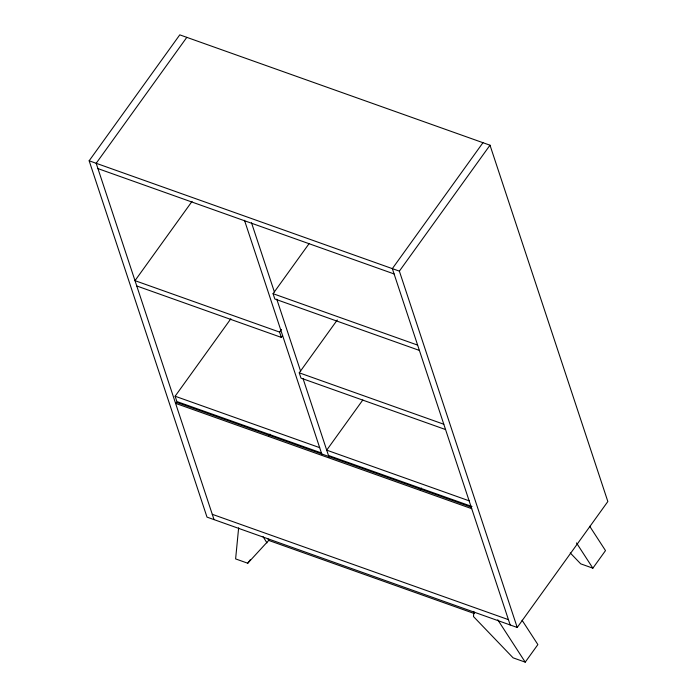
<?xml version="1.0" encoding="UTF-8"?>
<svg xmlns="http://www.w3.org/2000/svg" width="697" height="697" viewBox="0 0 697 697"><rect width="100%" height="100%" fill="white"/><g stroke="black" fill="none" stroke-linecap="round" stroke-linejoin="round"><path stroke-width="1.05" d="M473.838 611.391L473.49 616.557L513.088 657.829L525.233 662.15L537.875 644.586L522.07 620.243M238.644 527.812L235.612 558.907L247.757 563.228L268.876 540.245M89.155 160.789L179.782 34.85L490 145.203L607.845 501.526L517.218 627.466L207 517.113L89.155 160.789L399.372 271.133L517.218 627.466M186.813 37.35L96.186 163.29L214.031 519.613M192.041 201.398L135 280.656L279.567 332.077L281.318 337.392L282.59 335.632M321.43 452.963L176.872 401.542L175.113 396.227L230.864 318.756M419.394 350.425L274.827 298.996L273.067 293.69L309.198 243.488M279.567 332.077L281.466 329.437M445.557 429.552L300.999 378.131L299.24 372.817L337.27 319.975M268.676 435.921L269.948 434.161M482.969 142.702L392.341 268.633L510.187 624.965M399.372 271.133L490 145.203M362.823 399.973L326.71 450.149L469.22 500.847M247.757 563.228L250.284 559.717M420.282 489.834L421.546 488.074M570.259 552.948L580.723 563.847L592.868 568.168L605.501 550.604L589.706 526.261M97.946 168.604L394.101 273.947M273.067 293.69L417.634 345.111M136.76 285.97L281.318 337.392M299.24 372.817L443.806 424.238M175.113 396.227L319.679 447.648M328.461 455.463L472 506.527M471.486 507.242L176.35 402.265L175.574 403.345L471.73 508.688M212.271 514.308L508.427 619.65M474.483 613.604L268.955 540.497L267.84 538.729M576.48 542.928L592.868 568.168M497.736 619.772L525.233 662.15M263.074 536.69L266.977 542.885M251.512 222.787L274.383 291.93M276.77 299.152L300.66 371.388M303.047 378.61L328.984 457.04M244.481 220.287L321.953 454.54"/></g></svg>
